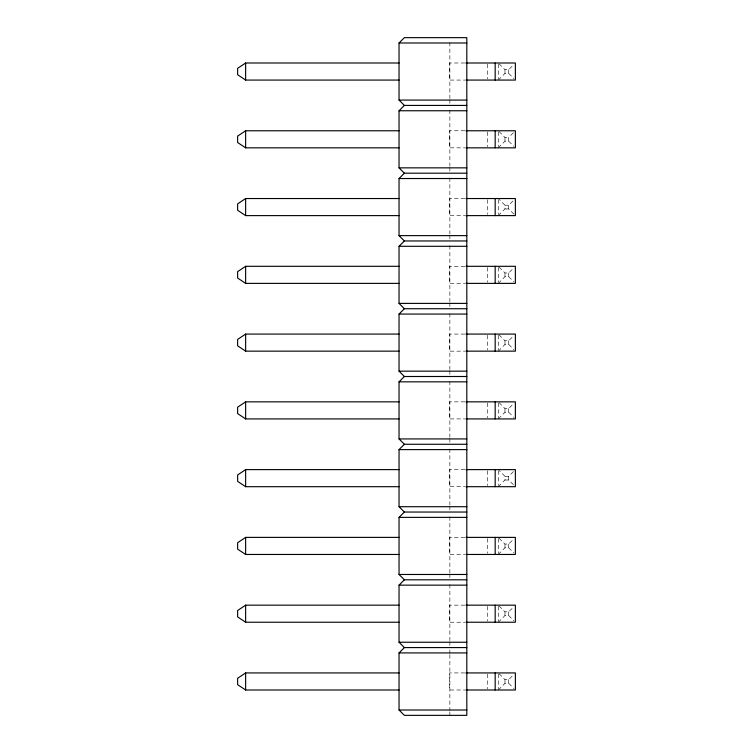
<?xml version="1.0" encoding="UTF-8"?>
<svg xmlns="http://www.w3.org/2000/svg" width="753" height="753" viewBox="0 0 753 753"><rect width="100%" height="100%" fill="white"/><g stroke="black" fill="none" stroke-linecap="round" stroke-linejoin="round"><path stroke-width="0.56" stroke-dasharray="3.77 2.82" d="M498.298 80.072L504.971 73.399L508.708 73.399L513.894 78.594M499.041 63.741L504.971 69.671L508.708 69.671L513.894 64.476M498.298 147.842L504.971 141.169L508.708 141.169L513.894 146.364M508.708 141.169L508.708 137.441L513.894 132.246M498.298 215.612L504.971 208.939L504.971 205.211L499.041 199.281M513.894 214.134L508.708 208.939L508.708 205.211L513.894 200.016M498.298 283.382L504.971 276.709L508.708 276.709L513.894 281.904M499.041 267.051L504.971 272.981L508.708 272.981L513.894 267.786M498.298 351.152L504.971 344.479L508.708 344.479L513.894 349.674M499.041 334.821L504.971 340.751L508.708 340.751L513.894 335.556M498.298 418.922L504.971 412.249L508.708 412.249L513.894 417.444M499.041 402.591L504.971 408.521L508.708 408.521L513.894 403.326M498.298 486.692L504.971 480.019L504.971 476.291L499.041 470.361M504.971 476.291L508.708 476.291L513.894 471.096M498.298 554.462L504.971 547.789L508.708 547.789L513.894 552.984M499.041 538.131L504.971 544.061L508.708 544.061L513.894 538.866M498.298 622.232L504.971 615.559L508.708 615.559L513.894 620.754M499.041 605.901L504.971 611.831L508.708 611.831L513.894 606.636M498.298 690.002L504.971 683.329L508.708 683.329L513.894 688.524M499.041 673.671L504.971 679.601L508.708 679.601L513.894 674.406M464.761 62.998L449.55 62.998L449.55 80.072L464.761 80.072M464.761 130.768L449.55 130.768L449.55 147.842L464.761 147.842M499.041 131.511L504.971 137.441L508.708 137.441M464.761 198.538L449.55 198.538L449.55 215.612L464.761 215.612M504.971 205.211L508.708 205.211M504.971 208.939L508.708 208.939M464.761 266.308L449.55 266.308L449.55 283.382L464.761 283.382M464.761 334.078L449.55 334.078L449.55 351.152L464.761 351.152M464.761 401.848L449.55 401.848L449.55 418.922L464.761 418.922M464.761 469.618L449.55 469.618L449.55 486.692L464.761 486.692M504.971 480.019L508.708 480.019L513.894 485.214M464.761 537.388L449.55 537.388L449.55 554.462L464.761 554.462M464.761 605.158L449.55 605.158L449.55 622.232L464.761 622.232M464.761 672.928L449.55 672.928L449.55 690.002L464.761 690.002M508.708 69.671L508.708 73.399M508.708 272.981L508.708 276.709M508.708 340.751L508.708 344.479M508.708 408.521L508.708 412.249M508.708 476.291L508.708 480.019M508.708 544.061L508.708 547.789M508.708 611.831L508.708 615.559M508.708 679.601L508.708 683.329M504.971 69.671L504.971 73.399M504.971 137.441L504.971 141.169M504.971 272.981L504.971 276.709M504.971 340.751L504.971 344.479M504.971 408.521L504.971 412.249M504.971 544.061L504.971 547.789M504.971 611.831L504.971 615.559M504.971 679.601L504.971 683.329M498.298 64.137L498.298 78.933M498.298 131.907L498.298 146.703M498.298 199.677L498.298 214.473M498.298 267.447L498.298 282.243M498.298 335.217L498.298 350.013M498.298 402.987L498.298 417.783M498.298 470.757L498.298 485.553M498.298 538.527L498.298 553.323M498.298 606.297L498.298 621.093M498.298 674.067L498.298 688.863M487.624 64.137L487.624 78.933M487.624 131.907L487.624 146.703M487.624 199.677L487.624 214.473M487.624 267.447L487.624 282.243M487.624 335.217L487.624 350.013M487.624 402.987L487.624 417.783M487.624 470.757L487.624 485.553M487.624 538.527L487.624 553.323M487.624 606.297L487.624 621.093M487.624 674.067L487.624 688.863M449.87 42.328L449.87 98.408M449.87 99.575L449.87 104.253M449.87 110.098L449.87 166.178M449.87 167.345L449.87 172.023M449.87 177.868L449.87 233.948M449.87 235.115L449.87 239.793M449.87 245.638L449.87 301.718M449.87 302.885L449.87 307.563M449.87 313.408L449.87 369.488M449.87 370.655L449.87 375.333M449.87 381.178L449.87 437.258M449.87 438.425L449.87 443.103M449.87 448.948L449.87 505.028M449.87 506.195L449.87 510.873M449.87 516.718L449.87 572.798M449.87 573.965L449.87 578.643M449.87 584.488L449.87 640.568M449.87 641.735L449.87 646.413M449.87 649.914L449.87 653.425M449.87 654.592L449.87 710.672M449.87 711.849L449.87 715.35"/><path stroke-width="1.13" d="M466.813 105.42L404.38 105.42L399.043 100.083L399.043 42.987L404.38 37.65L466.813 37.65L466.813 715.35L404.38 715.35L399.043 710.013L399.043 652.917L404.38 647.58L466.813 647.58M466.813 173.19L404.38 173.19L399.043 167.853L399.043 110.757L404.38 105.42M466.813 240.96L404.38 240.96L399.043 235.623L399.043 178.527L404.38 173.19M466.813 308.73L404.38 308.73L399.043 303.393L399.043 246.297L404.38 240.96M466.813 376.5L404.38 376.5L399.043 371.163L399.043 314.067L404.38 308.73M466.813 444.27L404.38 444.27L399.043 438.933L399.043 381.837L404.38 376.5M466.813 512.04L404.38 512.04L399.043 506.703L399.043 449.607L404.38 444.27M466.813 579.81L404.38 579.81L399.043 574.473L399.043 517.377L404.38 512.04M404.38 647.58L399.043 642.243L399.043 585.147L404.38 579.81M399.043 62.998L245.629 62.998L237.628 68.335L237.628 74.735L245.629 80.072L399.043 80.072M399.043 130.768L245.629 130.768L237.628 136.105L237.628 142.505L245.629 147.842L399.043 147.842M399.043 198.538L245.629 198.538L237.628 203.875L237.628 210.275L245.629 215.612L399.043 215.612M399.043 266.308L245.629 266.308L237.628 271.645L237.628 278.045L245.629 283.382L399.043 283.382M399.043 334.078L245.629 334.078L237.628 339.415L237.628 345.815L245.629 351.152L399.043 351.152M399.043 401.848L245.629 401.848L237.628 407.185L237.628 413.585L245.629 418.922L399.043 418.922M399.043 469.618L245.629 469.618L237.628 474.955L237.628 481.355L245.629 486.692L399.043 486.692M399.043 537.388L245.629 537.388L237.628 542.725L237.628 549.125L245.629 554.462L399.043 554.462M399.043 605.158L245.629 605.158L237.628 610.495L237.628 616.895L245.629 622.232L399.043 622.232M399.043 672.928L245.629 672.928L237.628 678.265L237.628 684.665L245.629 690.002L399.043 690.002M399.043 42.987L466.813 42.987M465.928 62.998L515.372 62.998L515.372 80.072L465.928 80.072M399.043 100.083L466.813 100.083M399.043 110.757L466.813 110.757M465.928 130.768L515.372 130.768L515.372 147.842L465.928 147.842M399.043 167.853L466.813 167.853M399.043 178.527L466.813 178.527M465.928 198.538L515.372 198.538L515.372 215.612L465.928 215.612M399.043 235.623L466.813 235.623M399.043 246.297L466.813 246.297M465.928 266.308L515.372 266.308L515.372 283.382L465.928 283.382M399.043 303.393L466.813 303.393M399.043 314.067L466.813 314.067M465.928 334.078L515.372 334.078L515.372 351.152L465.928 351.152M399.043 371.163L466.813 371.163M399.043 381.837L466.813 381.837M465.928 401.848L515.372 401.848L515.372 418.922L465.928 418.922M399.043 438.933L466.813 438.933M399.043 449.607L466.813 449.607M465.928 469.618L515.372 469.618L515.372 486.692L465.928 486.692M399.043 506.703L466.813 506.703M399.043 517.377L466.813 517.377M465.928 537.388L515.372 537.388L515.372 554.462L465.928 554.462M399.043 574.473L466.813 574.473M399.043 585.147L466.813 585.147M465.928 605.158L515.372 605.158L515.372 622.232L465.928 622.232M399.043 642.243L466.813 642.243M399.043 652.917L466.813 652.917M465.928 672.928L515.372 672.928L515.372 690.002L465.928 690.002M399.043 710.013L466.813 710.013M495.173 62.998L495.173 80.072M495.173 130.768L495.173 147.842M495.173 198.538L495.173 215.612M495.173 266.308L495.173 283.382M495.173 334.078L495.173 351.152M495.173 401.848L495.173 418.922M495.173 469.618L495.173 486.692M495.173 537.388L495.173 554.462M495.173 605.158L495.173 622.232M495.173 672.928L495.173 690.002M245.629 62.998L245.629 80.072M245.629 130.768L245.629 147.842M245.629 198.538L245.629 215.612M245.629 266.308L245.629 283.382M245.629 334.078L245.629 351.152M245.629 401.848L245.629 418.922M245.629 469.618L245.629 486.692M245.629 537.388L245.629 554.462M245.629 605.158L245.629 622.232M245.629 672.928L245.629 690.002"/></g></svg>
